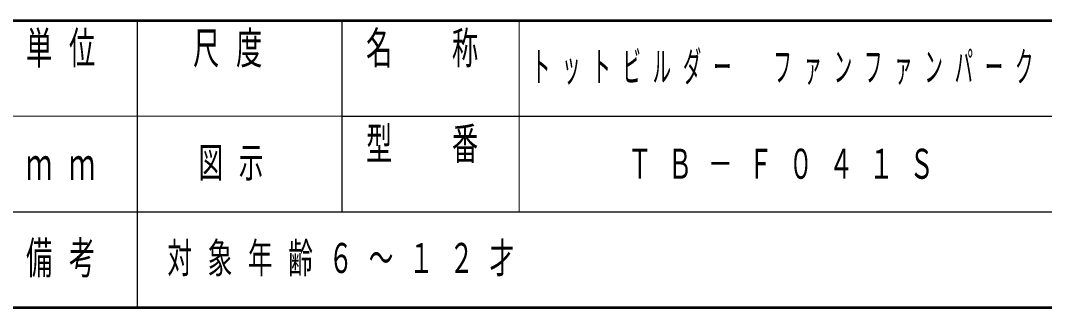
# Model space of a CAD drawing. Units: millimetres on the paper, scale 1:60. Extents: x -571 to 0, y -594 to 267.
# Drawn here: x -211.1 to -136, y -297 to -276 of the extents above; entities that cross this region are included whole.
import ezdxf

# ---------------------------------------------------------------- set-up
doc = ezdxf.new("R2010")
doc.units = ezdxf.units.MM
doc.layers.add('NAKAMURA図枠', color=7, linetype='Continuous', lineweight=13)
doc.layers.add('図面情報', color=7, linetype='Continuous', lineweight=13)
doc.styles.add('ＭＳ ゴシック', font='')
doc.styles.get('ＭＳ ゴシック').set_extended_font_data('MS Gothic')

msp = doc.modelspace()

# ---------------------------------------------------------------- linework, layer by layer
at = {"layer": 'NAKAMURA図枠', "lineweight": 50}
for p, q in [((-385, -276), (0, -276)), ((-385, -297), (0, -297))]:
    msp.add_line(p, q, dxfattribs=at)
at = {"layer": 'NAKAMURA図枠', "color": 211, "lineweight": 25}
for p, q in [((-202.5, -276), (-202.5, -290)), ((-187.5, -276), (-187.5, -290)), ((-187.5, -283), (-70, -283)), ((-242.5, -290), (0, -290))]:
    msp.add_line(p, q, dxfattribs=at)
at = {"layer": 'NAKAMURA図枠'}
for p, q in [((-174.5, -276), (-174.5, -290)), ((-242.5, -283), (-187.5, -283))]:
    msp.add_line(p, q, dxfattribs=at)
at = {"layer": 'NAKAMURA図枠', "lineweight": 25}
msp.add_line((-202.5, -290), (-202.5, -297), dxfattribs=at)

# ---------------------------------------------------------------- texts
at = {"layer": 'NAKAMURA図枠', "color": 4, "char_height": 2.346, "style": 'ＭＳ ゴシック'}
for s, insert, attachment_point in [('\\T1.64;\\W0.6;単位', (-207.5, -276.833), 2), ('\\T1.64;\\W0.6;尺度', (-195.25, -276.833), 2), ('\\T1.64;\\W0.6;名\u3000称', (-181, -276.833), 2), ('\\T1.64;\\W0.6;型\u3000番', (-181, -283.833), 2), ('\\T1.64;\\W0.6;ｍｍ', (-207.5, -286.5), 5), ('\\T1.64;\\W0.6;備考', (-207.5, -293.5), 5)]:
    msp.add_mtext(s, dxfattribs=dict(at, insert=insert, attachment_point=attachment_point))
at = {"layer": '図面情報', "char_height": 2.199, "style": 'ＭＳ ゴシック'}
for s, insert, attachment_point in [('\\T1.64;\\W0.45;トットビルダー\u3000ファンファンパーク', (-154.75, -279.5), 5), ('\\T1.64;\\W0.6;図示', (-198, -286.5), 4), ('\\T1.64;\\W0.6;ＴＢ－Ｆ０４１Ｓ', (-154.75, -286.5), 5), ('\\T1.64;\\W0.6;対象年齢６～１２才', (-187, -293.5), 5)]:
    msp.add_mtext(s, dxfattribs=dict(at, insert=insert, attachment_point=attachment_point))

doc.saveas('drawing.dxf')
